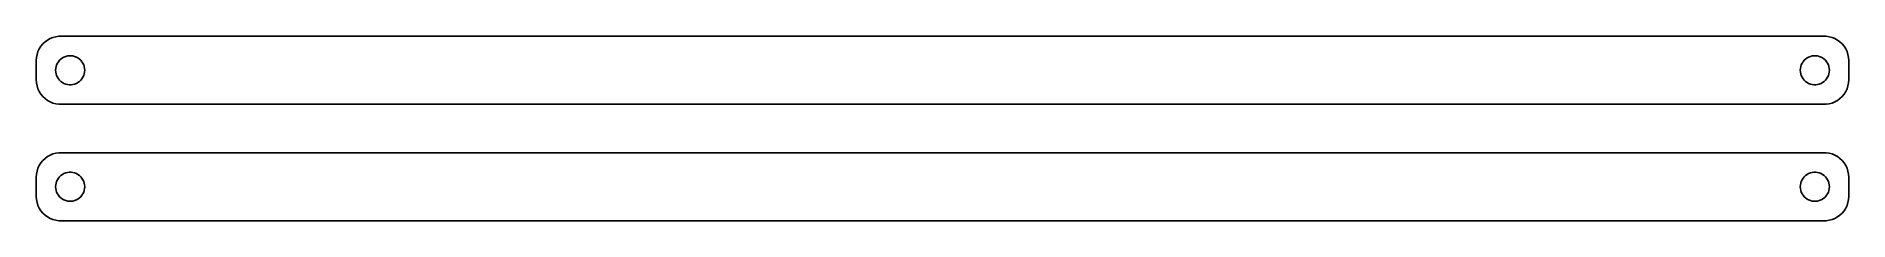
# Model space of a CAD drawing. Header units: metres. Extents: x -187 to 187, y 17 to 55.
import ezdxf

# ---------------------------------------------------------------- set-up
doc = ezdxf.new("R2010")
doc.units = ezdxf.units.M

msp = doc.modelspace()

# ---------------------------------------------------------------- linework, layer by layer
for p, q in [((-186.382, 52.4088), (-186.649, 51.8406)), ((-186.045, 52.9389), (-186.382, 52.4088)), ((-185.645, 53.4227), (-186.045, 52.9389)), ((-185.187, 53.8526), (-185.645, 53.4227)), ((-184.679, 54.2216), (-185.187, 53.8526)), ((-184.129, 54.5241), (-184.679, 54.2216)), ((-183.545, 54.7553), (-184.129, 54.5241)), ((-182.937, 54.9114), (-183.545, 54.7553)), ((-182.314, 54.9901), (-182.937, 54.9114)), ((182.314, 54.9901), (-182.314, 54.9901)), ((182.937, 54.9114), (182.314, 54.9901)), ((183.545, 54.7553), (182.937, 54.9114)), ((184.129, 54.5241), (183.545, 54.7553)), ((184.679, 54.2216), (184.129, 54.5241)), ((185.187, 53.8526), (184.679, 54.2216)), ((185.645, 53.4227), (185.187, 53.8526)), ((186.045, 52.9389), (185.645, 53.4227)), ((186.382, 52.4088), (186.045, 52.9389)), ((186.649, 51.8406), (186.382, 52.4088)), ((-186.961, 50.6267), (-187, 50)), ((-187, 50), (-187, 46)), ((-186.843, 51.2434), (-186.961, 50.6267)), ((-186.649, 51.8406), (-186.843, 51.2434)), ((-182.976, 48.376), (-182.906, 48.7461)), ((-182.906, 48.7461), (-182.789, 49.1044)), ((-182.789, 49.1044), (-182.629, 49.4453)), ((-182.629, 49.4453), (-182.427, 49.7634)), ((-182.427, 49.7634), (-182.187, 50.0536)), ((-182.187, 50.0536), (-181.912, 50.3115)), ((-181.912, 50.3115), (-181.607, 50.533)), ((-181.607, 50.533), (-181.277, 50.7145)), ((-181.277, 50.7145), (-180.927, 50.8532)), ((-180.927, 50.8532), (-180.562, 50.9469)), ((-180.562, 50.9469), (-180.188, 50.9941)), ((-180.188, 50.9941), (-179.812, 50.9941)), ((-179.812, 50.9941), (-179.438, 50.9469)), ((-179.438, 50.9469), (-179.073, 50.8532)), ((-179.073, 50.8532), (-178.723, 50.7145)), ((-178.723, 50.7145), (-178.393, 50.533)), ((-178.393, 50.533), (-178.088, 50.3115)), ((-178.088, 50.3115), (-177.813, 50.0536)), ((-177.813, 50.0536), (-177.573, 49.7634)), ((-177.573, 49.7634), (-177.371, 49.4453)), ((-177.371, 49.4453), (-177.211, 49.1044)), ((-177.211, 49.1044), (-177.094, 48.7461)), ((-177.094, 48.7461), (-177.024, 48.376)), ((177.024, 48.376), (177.094, 48.7461)), ((177.094, 48.7461), (177.211, 49.1044)), ((177.211, 49.1044), (177.371, 49.4453)), ((177.371, 49.4453), (177.573, 49.7634)), ((177.573, 49.7634), (177.813, 50.0536)), ((177.813, 50.0536), (178.088, 50.3115)), ((178.088, 50.3115), (178.393, 50.533)), ((178.393, 50.533), (178.723, 50.7145)), ((178.723, 50.7145), (179.073, 50.8532)), ((179.073, 50.8532), (179.438, 50.9469)), ((179.438, 50.9469), (179.812, 50.9941)), ((179.812, 50.9941), (180.188, 50.9941)), ((180.188, 50.9941), (180.562, 50.9469)), ((180.562, 50.9469), (180.927, 50.8532)), ((180.927, 50.8532), (181.277, 50.7145)), ((181.277, 50.7145), (181.607, 50.533)), ((181.607, 50.533), (181.912, 50.3115)), ((181.912, 50.3115), (182.187, 50.0536)), ((182.187, 50.0536), (182.427, 49.7634)), ((182.427, 49.7634), (182.629, 49.4453)), ((182.629, 49.4453), (182.789, 49.1044)), ((182.789, 49.1044), (182.906, 48.7461)), ((182.906, 48.7461), (182.976, 48.376)), ((186.843, 51.2434), (186.649, 51.8406)), ((186.961, 50.6267), (186.843, 51.2434)), ((187, 50), (186.961, 50.6267)), ((187, 46), (187, 50)), ((-187, 46), (-186.961, 45.3733)), ((-186.961, 45.3733), (-186.843, 44.7566)), ((-183, 48), (-182.976, 48.376)), ((-182.976, 47.624), (-183, 48)), ((-182.906, 47.2539), (-182.976, 47.624)), ((-182.789, 46.8956), (-182.906, 47.2539)), ((-182.629, 46.5547), (-182.789, 46.8956)), ((-182.427, 46.2366), (-182.629, 46.5547)), ((-182.187, 45.9464), (-182.427, 46.2366)), ((-181.912, 45.6885), (-182.187, 45.9464)), ((-181.607, 45.467), (-181.912, 45.6885)), ((-181.277, 45.2855), (-181.607, 45.467)), ((-180.927, 45.1468), (-181.277, 45.2855)), ((-180.562, 45.0531), (-180.927, 45.1468)), ((-180.188, 45.0059), (-180.562, 45.0531)), ((-179.812, 45.0059), (-180.188, 45.0059)), ((-179.438, 45.0531), (-179.812, 45.0059)), ((-179.073, 45.1468), (-179.438, 45.0531)), ((-178.723, 45.2855), (-179.073, 45.1468)), ((-178.393, 45.467), (-178.723, 45.2855)), ((-178.088, 45.6885), (-178.393, 45.467)), ((-177.813, 45.9464), (-178.088, 45.6885)), ((-177.573, 46.2366), (-177.813, 45.9464)), ((-177.371, 46.5547), (-177.573, 46.2366)), ((-177.211, 46.8956), (-177.371, 46.5547)), ((-177.094, 47.2539), (-177.211, 46.8956)), ((-177.024, 47.624), (-177.094, 47.2539)), ((-177.024, 48.376), (-177, 48)), ((-177, 48), (-177.024, 47.624)), ((177, 48), (177.024, 48.376)), ((177.024, 47.624), (177, 48)), ((177.094, 47.2539), (177.024, 47.624)), ((177.211, 46.8956), (177.094, 47.2539)), ((177.371, 46.5547), (177.211, 46.8956)), ((177.573, 46.2366), (177.371, 46.5547)), ((177.813, 45.9464), (177.573, 46.2366)), ((178.088, 45.6885), (177.813, 45.9464)), ((178.393, 45.467), (178.088, 45.6885)), ((178.723, 45.2855), (178.393, 45.467)), ((179.073, 45.1468), (178.723, 45.2855)), ((179.438, 45.0531), (179.073, 45.1468)), ((179.812, 45.0059), (179.438, 45.0531)), ((180.188, 45.0059), (179.812, 45.0059)), ((180.562, 45.0531), (180.188, 45.0059)), ((180.927, 45.1468), (180.562, 45.0531)), ((181.277, 45.2855), (180.927, 45.1468)), ((181.607, 45.467), (181.277, 45.2855)), ((181.912, 45.6885), (181.607, 45.467)), ((182.187, 45.9464), (181.912, 45.6885)), ((182.427, 46.2366), (182.187, 45.9464)), ((182.629, 46.5547), (182.427, 46.2366)), ((182.789, 46.8956), (182.629, 46.5547)), ((182.906, 47.2539), (182.789, 46.8956)), ((182.976, 47.624), (182.906, 47.2539)), ((182.976, 48.376), (183, 48)), ((183, 48), (182.976, 47.624)), ((186.843, 44.7566), (186.961, 45.3733)), ((186.961, 45.3733), (187, 46)), ((-186.843, 44.7566), (-186.649, 44.1594)), ((-186.649, 44.1594), (-186.382, 43.5912)), ((-186.382, 43.5912), (-186.045, 43.0611)), ((-186.045, 43.0611), (-185.645, 42.5773)), ((-185.645, 42.5773), (-185.187, 42.1474)), ((-185.187, 42.1474), (-184.679, 41.7784)), ((-184.679, 41.7784), (-184.129, 41.4759)), ((-184.129, 41.4759), (-183.545, 41.2447)), ((-183.545, 41.2447), (-182.937, 41.0886)), ((182.937, 41.0886), (183.545, 41.2447)), ((183.545, 41.2447), (184.129, 41.4759)), ((184.129, 41.4759), (184.679, 41.7784)), ((184.679, 41.7784), (185.187, 42.1474)), ((185.187, 42.1474), (185.645, 42.5773)), ((185.645, 42.5773), (186.045, 43.0611)), ((186.045, 43.0611), (186.382, 43.5912)), ((186.382, 43.5912), (186.649, 44.1594)), ((186.649, 44.1594), (186.843, 44.7566)), ((-182.937, 41.0886), (-182.314, 41.0099)), ((-182.314, 41.0099), (182.314, 41.0099)), ((182.314, 41.0099), (182.937, 41.0886)), ((-184.679, 30.2216), (-185.187, 29.8526)), ((-184.129, 30.5241), (-184.679, 30.2216)), ((-183.545, 30.7553), (-184.129, 30.5241)), ((-182.937, 30.9114), (-183.545, 30.7553)), ((-182.314, 30.9901), (-182.937, 30.9114)), ((182.314, 30.9901), (-182.314, 30.9901)), ((182.937, 30.9114), (182.314, 30.9901)), ((183.545, 30.7553), (182.937, 30.9114)), ((184.129, 30.5241), (183.545, 30.7553)), ((184.679, 30.2216), (184.129, 30.5241)), ((185.187, 29.8526), (184.679, 30.2216)), ((-186.961, 26.6267), (-187, 26)), ((-186.843, 27.2434), (-186.961, 26.6267)), ((-186.649, 27.8406), (-186.843, 27.2434)), ((-186.382, 28.4088), (-186.649, 27.8406)), ((-186.045, 28.9389), (-186.382, 28.4088)), ((-185.645, 29.4227), (-186.045, 28.9389)), ((-185.187, 29.8526), (-185.645, 29.4227)), ((-182.187, 26.0536), (-181.912, 26.3115)), ((-181.912, 26.3115), (-181.607, 26.533)), ((-181.607, 26.533), (-181.277, 26.7145)), ((-181.277, 26.7145), (-180.927, 26.8532)), ((-180.927, 26.8532), (-180.562, 26.9469)), ((-180.562, 26.9469), (-180.188, 26.9941)), ((-180.188, 26.9941), (-179.812, 26.9941)), ((-179.812, 26.9941), (-179.438, 26.9469)), ((-179.438, 26.9469), (-179.073, 26.8532)), ((-179.073, 26.8532), (-178.723, 26.7145)), ((-178.723, 26.7145), (-178.393, 26.533)), ((-178.393, 26.533), (-178.088, 26.3115)), ((-178.088, 26.3115), (-177.813, 26.0536)), ((177.813, 26.0536), (178.088, 26.3115)), ((178.088, 26.3115), (178.393, 26.533)), ((178.393, 26.533), (178.723, 26.7145)), ((178.723, 26.7145), (179.073, 26.8532)), ((179.073, 26.8532), (179.438, 26.9469)), ((179.438, 26.9469), (179.812, 26.9941)), ((179.812, 26.9941), (180.188, 26.9941)), ((180.188, 26.9941), (180.562, 26.9469)), ((180.562, 26.9469), (180.927, 26.8532)), ((180.927, 26.8532), (181.277, 26.7145)), ((181.277, 26.7145), (181.607, 26.533)), ((181.607, 26.533), (181.912, 26.3115)), ((181.912, 26.3115), (182.187, 26.0536)), ((185.645, 29.4227), (185.187, 29.8526)), ((186.045, 28.9389), (185.645, 29.4227)), ((186.382, 28.4088), (186.045, 28.9389)), ((186.649, 27.8406), (186.382, 28.4088)), ((186.843, 27.2434), (186.649, 27.8406)), ((186.961, 26.6267), (186.843, 27.2434)), ((187, 26), (186.961, 26.6267)), ((-187, 26), (-187, 22)), ((-183, 24), (-182.976, 24.376)), ((-182.976, 23.624), (-183, 24)), ((-182.976, 24.376), (-182.906, 24.7461)), ((-182.906, 23.2539), (-182.976, 23.624)), ((-182.906, 24.7461), (-182.789, 25.1044)), ((-182.789, 22.8956), (-182.906, 23.2539)), ((-182.789, 25.1044), (-182.629, 25.4453)), ((-182.629, 22.5547), (-182.789, 22.8956)), ((-182.629, 25.4453), (-182.427, 25.7634)), ((-182.427, 22.2366), (-182.629, 22.5547)), ((-182.427, 25.7634), (-182.187, 26.0536)), ((-177.813, 26.0536), (-177.573, 25.7634)), ((-177.573, 25.7634), (-177.371, 25.4453)), ((-177.371, 22.5547), (-177.573, 22.2366)), ((-177.371, 25.4453), (-177.211, 25.1044)), ((-177.211, 22.8956), (-177.371, 22.5547)), ((-177.211, 25.1044), (-177.094, 24.7461)), ((-177.094, 23.2539), (-177.211, 22.8956)), ((-177.094, 24.7461), (-177.024, 24.376)), ((-177.024, 23.624), (-177.094, 23.2539)), ((-177.024, 24.376), (-177, 24)), ((-177, 24), (-177.024, 23.624)), ((177, 24), (177.024, 24.376)), ((177.024, 23.624), (177, 24)), ((177.024, 24.376), (177.094, 24.7461)), ((177.094, 23.2539), (177.024, 23.624)), ((177.094, 24.7461), (177.211, 25.1044)), ((177.211, 22.8956), (177.094, 23.2539)), ((177.211, 25.1044), (177.371, 25.4453)), ((177.371, 22.5547), (177.211, 22.8956)), ((177.371, 25.4453), (177.573, 25.7634)), ((177.573, 22.2366), (177.371, 22.5547)), ((177.573, 25.7634), (177.813, 26.0536)), ((182.187, 26.0536), (182.427, 25.7634)), ((182.427, 25.7634), (182.629, 25.4453)), ((182.629, 22.5547), (182.427, 22.2366)), ((182.629, 25.4453), (182.789, 25.1044)), ((182.789, 22.8956), (182.629, 22.5547)), ((182.789, 25.1044), (182.906, 24.7461)), ((182.906, 23.2539), (182.789, 22.8956)), ((182.906, 24.7461), (182.976, 24.376)), ((182.976, 23.624), (182.906, 23.2539)), ((182.976, 24.376), (183, 24)), ((183, 24), (182.976, 23.624)), ((187, 22), (187, 26)), ((-187, 22), (-186.961, 21.3733)), ((-186.961, 21.3733), (-186.843, 20.7566)), ((-186.843, 20.7566), (-186.649, 20.1594)), ((-186.649, 20.1594), (-186.382, 19.5912)), ((-186.382, 19.5912), (-186.045, 19.0611)), ((-186.045, 19.0611), (-185.645, 18.5773)), ((-182.187, 21.9464), (-182.427, 22.2366)), ((-181.912, 21.6885), (-182.187, 21.9464)), ((-181.607, 21.467), (-181.912, 21.6885)), ((-181.277, 21.2855), (-181.607, 21.467)), ((-180.927, 21.1468), (-181.277, 21.2855)), ((-180.562, 21.0531), (-180.927, 21.1468)), ((-180.188, 21.0059), (-180.562, 21.0531)), ((-179.812, 21.0059), (-180.188, 21.0059)), ((-179.438, 21.0531), (-179.812, 21.0059)), ((-179.073, 21.1468), (-179.438, 21.0531)), ((-178.723, 21.2855), (-179.073, 21.1468)), ((-178.393, 21.467), (-178.723, 21.2855)), ((-178.088, 21.6885), (-178.393, 21.467)), ((-177.813, 21.9464), (-178.088, 21.6885)), ((-177.573, 22.2366), (-177.813, 21.9464)), ((177.813, 21.9464), (177.573, 22.2366)), ((178.088, 21.6885), (177.813, 21.9464)), ((178.393, 21.467), (178.088, 21.6885)), ((178.723, 21.2855), (178.393, 21.467)), ((179.073, 21.1468), (178.723, 21.2855)), ((179.438, 21.0531), (179.073, 21.1468)), ((179.812, 21.0059), (179.438, 21.0531)), ((180.188, 21.0059), (179.812, 21.0059)), ((180.562, 21.0531), (180.188, 21.0059)), ((180.927, 21.1468), (180.562, 21.0531)), ((181.277, 21.2855), (180.927, 21.1468)), ((181.607, 21.467), (181.277, 21.2855)), ((181.912, 21.6885), (181.607, 21.467)), ((182.187, 21.9464), (181.912, 21.6885)), ((182.427, 22.2366), (182.187, 21.9464)), ((185.645, 18.5773), (186.045, 19.0611)), ((186.045, 19.0611), (186.382, 19.5912)), ((186.382, 19.5912), (186.649, 20.1594)), ((186.649, 20.1594), (186.843, 20.7566)), ((186.843, 20.7566), (186.961, 21.3733)), ((186.961, 21.3733), (187, 22)), ((-185.645, 18.5773), (-185.187, 18.1474)), ((-185.187, 18.1474), (-184.679, 17.7784)), ((-184.679, 17.7784), (-184.129, 17.4759)), ((-184.129, 17.4759), (-183.545, 17.2447)), ((-183.545, 17.2447), (-182.937, 17.0886)), ((-182.937, 17.0886), (-182.314, 17.0099)), ((-182.314, 17.0099), (182.314, 17.0099)), ((182.314, 17.0099), (182.937, 17.0886)), ((182.937, 17.0886), (183.545, 17.2447)), ((183.545, 17.2447), (184.129, 17.4759)), ((184.129, 17.4759), (184.679, 17.7784)), ((184.679, 17.7784), (185.187, 18.1474)), ((185.187, 18.1474), (185.645, 18.5773))]:
    msp.add_line(p, q)

doc.saveas('drawing.dxf')
